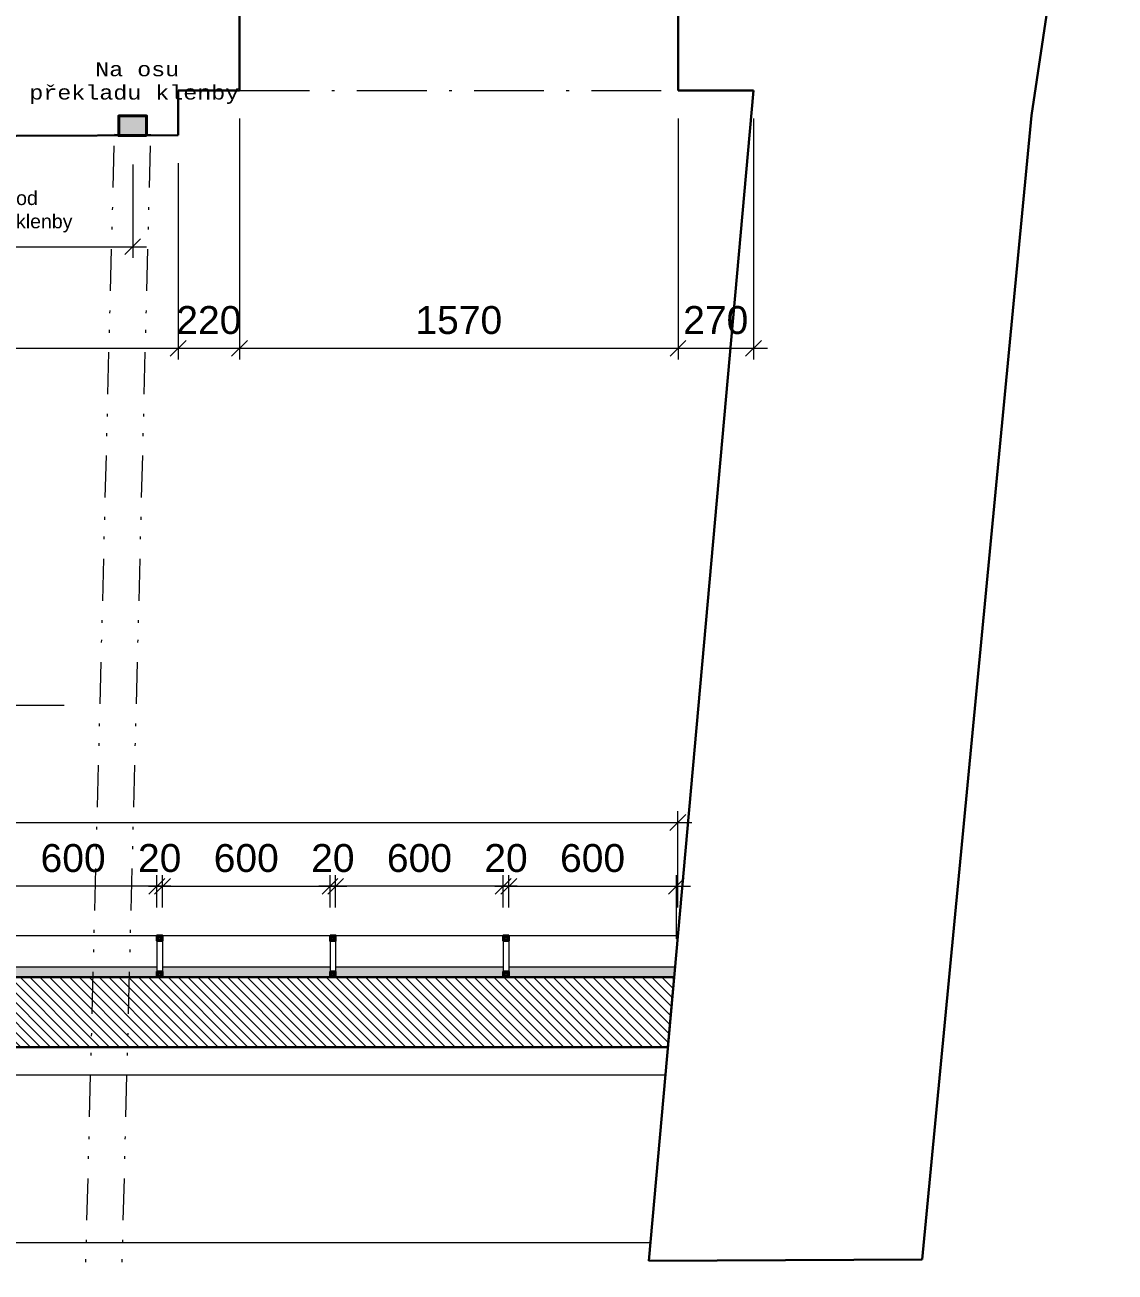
# Model space of a CAD drawing. Header units: millimetres. Extents: x -934 to 41066, y -946 to 28754.
# Drawn here: x 26886 to 30789, y 8108 to 12575 of the extents above; entities that cross this region are included whole.
import ezdxf

# ---------------------------------------------------------------- set-up
doc = ezdxf.new("R2010")
doc.units = ezdxf.units.MM
for name, pattern in [('dvojčerchovaná 3', [370, 150, -70, 10, -60, 10, -70]), ('čerchovaná 4', [420, 250, -80, 10, -80]), ('čárka 4', [240, 150, -90])]:
    doc.linetypes.add(name, pattern=pattern)
for name, color, linetype, lineweight in [('A_popis.exterdoprava_Pero_č.__15', 7, 'Continuous', 13), ('A_strechy.kce_Pero_č.__1', 7, 'Continuous', 5), ('A_zdi.kce_Pero_č.__1', 7, 'Continuous', 30), ('bar', 1, 'Continuous', 18), ('bouraní kce', 1, 'čárka 4', 40), ('C_popisky_Pero_č.__2', 7, 'Continuous', 13), ('Dveře ArchiCADu_Pero_č.__2', 7, 'Continuous', 13), ('Kce', 7, 'Continuous', 13), ('koty niky', 1, 'Continuous', 13), ('pohled', 135, 'Continuous', 18), ('police', 252, 'Continuous', 5)]:
    doc.layers.add(name, color=color, linetype=linetype, lineweight=lineweight)
doc.styles.add('GENERATED_STYLE_2', font='Courier New.ttf')
doc.styles.get("Standard").update_dxf_attribs({"font": 'Arial.ttf'})
doc.dimstyles.new('1-50', dxfattribs={"dimtxt": 100, "dimasz": 150, "dimexe": 50, "dimexo": 500, "dimgap": 50, "dimtad": 1, "dimdec": 0, "dimtxsty": 'Standard', "dimblk": 'ARCHTICK', "dimblk1": 'ARCHTICK', "dimblk2": 'ARCHTICK', "dimcen": 2.5, "dimdle": 50, "dimclrd": 256, "dimclre": 256, "dimadec": 0, "dimazin": 0, "dimtfac": 1, "dimtdec": 0, "dimtmove": 1, "dimatfit": 3, "dimldrblk": 'ARCHTICK', "dimfxl": 1, "dimlwd": -1, "dimlwe": -1, "dimarcsym": 0})

# ---------------------------------------------------------------- blocks, each defined once
blk = doc.blocks.new('_ARCHTICK')
at = {"ltscale": 20}
for p, q in [((-0.71, -0.71), (0.71, 0.71)), ((0, 0), (0, 0))]:
    blk.add_line(p, q, dxfattribs=at)
blk = doc.blocks.new('*D372')
at = {"layer": 'Defpoints', "color": 0, "ltscale": 0.5, "transparency": 16777216}
for p in [(29223.7, 9718.5), (21742.1, 9314.1), (29223.7, 9314.1)]:
    blk.add_point(p, dxfattribs=at)
at = {"layer": 'koty niky', "ltscale": 0.5, "transparency": 16777216}
for p, q in [((21742.1, 9414.1), (21742.1, 9758.5)), ((29223.7, 9414.1), (29223.7, 9758.5)), ((21692.1, 9718.5), (29273.7, 9718.5))]:
    blk.add_line(p, q, dxfattribs=at)
at = {"layer": 'koty niky', "ltscale": 0.5, "transparency": 16777216, "xscale": 40, "yscale": 40, "zscale": 40, "rotation": 180}
blk.add_blockref('_ARCHTICK', (21742.1, 9718.5), dxfattribs=at)
at = {"layer": 'koty niky', "ltscale": 0.5, "transparency": 16777216, "xscale": 40, "yscale": 40, "zscale": 40}
blk.add_blockref('_ARCHTICK', (29223.7, 9718.5), dxfattribs=at)
at = {"layer": 'koty niky', "color": 0, "ltscale": 0.5, "transparency": 16777216, "insert": (25482.9, 9819.2), "char_height": 100, "attachment_point": 5}
blk.add_mtext('7482', dxfattribs=at)
blk = doc.blocks.new('*D314')
at = {"layer": 'Defpoints', "color": 0, "ltscale": 0.5, "transparency": 16777216}
for p in [(27434.2, 12180.5), (19908.2, 12150.2), (27434.2, 11416.8)]:
    blk.add_point(p, dxfattribs=at)
at = {"layer": 'pohled', "ltscale": 0.5, "transparency": 16777216}
for p, q in [((27434.2, 12080.5), (27434.2, 11376.8)), ((19908.2, 12050.2), (19908.2, 11376.8)), ((19858.2, 11416.8), (27484.2, 11416.8))]:
    blk.add_line(p, q, dxfattribs=at)
at = {"layer": 'pohled', "ltscale": 0.5, "transparency": 16777216, "xscale": 40, "yscale": 40, "zscale": 40, "rotation": 180}
blk.add_blockref('_ARCHTICK', (19908.2, 11416.8), dxfattribs=at)
at = {"layer": 'pohled', "ltscale": 0.5, "transparency": 16777216, "xscale": 40, "yscale": 40, "zscale": 40}
blk.add_blockref('_ARCHTICK', (27434.2, 11416.8), dxfattribs=at)
at = {"layer": 'pohled', "color": 0, "ltscale": 0.5, "transparency": 16777216, "insert": (23671.2, 11517.5), "char_height": 100, "attachment_point": 5}
blk.add_mtext('7526', dxfattribs=at)
blk = doc.blocks.new('*D253')
at = {"layer": 'Defpoints', "color": 0, "ltscale": 0.5, "transparency": 16777216}
for p in [(26758.2, 9489.7), (26758.2, 9314.1), (27358.2, 9314.1)]:
    blk.add_point(p, dxfattribs=at)
at = {"layer": 'pohled', "ltscale": 0.5, "transparency": 16777216}
for p, q in [((26758.2, 9414.1), (26758.2, 9529.7)), ((27358.2, 9414.1), (27358.2, 9529.7)), ((27408.2, 9489.7), (26708.2, 9489.7))]:
    blk.add_line(p, q, dxfattribs=at)
at = {"layer": 'pohled', "ltscale": 0.5, "transparency": 16777216, "xscale": 40, "yscale": 40, "zscale": 40, "rotation": 180}
blk.add_blockref('_ARCHTICK', (26758.2, 9489.7), dxfattribs=at)
at = {"layer": 'pohled', "ltscale": 0.5, "transparency": 16777216, "xscale": 40, "yscale": 40, "zscale": 40}
blk.add_blockref('_ARCHTICK', (27358.2, 9489.7), dxfattribs=at)
at = {"layer": 'pohled', "color": 0, "ltscale": 0.5, "transparency": 16777216, "insert": (27058.2, 9590.4), "char_height": 100, "attachment_point": 5}
blk.add_mtext('600', dxfattribs=at)
blk = doc.blocks.new('*D261')
at = {"layer": 'Defpoints', "color": 0, "ltscale": 0.5, "transparency": 16777216}
for p in [(27978.2, 9489.7), (27378.2, 9314.1), (27978.2, 9314.1)]:
    blk.add_point(p, dxfattribs=at)
at = {"layer": 'pohled', "ltscale": 0.5, "transparency": 16777216}
for p, q in [((27378.2, 9414.1), (27378.2, 9529.7)), ((27978.2, 9414.1), (27978.2, 9529.7)), ((27328.2, 9489.7), (28028.2, 9489.7))]:
    blk.add_line(p, q, dxfattribs=at)
at = {"layer": 'pohled', "ltscale": 0.5, "transparency": 16777216, "xscale": 40, "yscale": 40, "zscale": 40, "rotation": 180}
blk.add_blockref('_ARCHTICK', (27378.2, 9489.7), dxfattribs=at)
at = {"layer": 'pohled', "ltscale": 0.5, "transparency": 16777216, "xscale": 40, "yscale": 40, "zscale": 40}
blk.add_blockref('_ARCHTICK', (27978.2, 9489.7), dxfattribs=at)
at = {"layer": 'pohled', "color": 0, "ltscale": 0.5, "transparency": 16777216, "insert": (27678.2, 9590.4), "char_height": 100, "attachment_point": 5}
blk.add_mtext('600', dxfattribs=at)
blk = doc.blocks.new('*D262')
at = {"layer": 'Defpoints', "color": 0, "ltscale": 0.5, "transparency": 16777216}
for p in [(27998.2, 9489.7), (27978.2, 9314.1), (27998.2, 9314.1)]:
    blk.add_point(p, dxfattribs=at)
at = {"layer": 'pohled', "ltscale": 0.5, "transparency": 16777216}
for p, q in [((27978.2, 9414.1), (27978.2, 9529.7)), ((27998.2, 9414.1), (27998.2, 9529.7)), ((27978.2, 9489.7), (27938.2, 9489.7)), ((27978.2, 9489.7), (27998.2, 9489.7)), ((27998.2, 9489.7), (28038.2, 9489.7))]:
    blk.add_line(p, q, dxfattribs=at)
at = {"layer": 'pohled', "ltscale": 0.5, "transparency": 16777216, "xscale": 40, "yscale": 40, "zscale": 40}
blk.add_blockref('_ARCHTICK', (27978.2, 9489.7), dxfattribs=at)
at = {"layer": 'pohled', "ltscale": 0.5, "transparency": 16777216, "xscale": 40, "yscale": 40, "zscale": 40, "rotation": 180}
blk.add_blockref('_ARCHTICK', (27998.2, 9489.7), dxfattribs=at)
at = {"layer": 'pohled', "color": 0, "ltscale": 0.5, "transparency": 16777216, "insert": (27988.2, 9590.4), "char_height": 100, "attachment_point": 5}
blk.add_mtext('20', dxfattribs=at)
blk = doc.blocks.new('*D263')
at = {"layer": 'Defpoints', "color": 0, "ltscale": 0.5, "transparency": 16777216}
for p in [(28598.2, 9489.7), (28598.2, 9314.1), (28618.2, 9314.1)]:
    blk.add_point(p, dxfattribs=at)
at = {"layer": 'pohled', "ltscale": 0.5, "transparency": 16777216}
for p, q in [((28598.2, 9414.1), (28598.2, 9529.7)), ((28618.2, 9414.1), (28618.2, 9529.7)), ((28598.2, 9489.7), (28558.2, 9489.7)), ((28618.2, 9489.7), (28598.2, 9489.7)), ((28618.2, 9489.7), (28658.2, 9489.7))]:
    blk.add_line(p, q, dxfattribs=at)
at = {"layer": 'pohled', "ltscale": 0.5, "transparency": 16777216, "xscale": 40, "yscale": 40, "zscale": 40}
blk.add_blockref('_ARCHTICK', (28598.2, 9489.7), dxfattribs=at)
at = {"layer": 'pohled', "ltscale": 0.5, "transparency": 16777216, "xscale": 40, "yscale": 40, "zscale": 40, "rotation": 180}
blk.add_blockref('_ARCHTICK', (28618.2, 9489.7), dxfattribs=at)
at = {"layer": 'pohled', "color": 0, "ltscale": 0.5, "transparency": 16777216, "insert": (28608.2, 9590.4), "char_height": 100, "attachment_point": 5}
blk.add_mtext('20', dxfattribs=at)
blk = doc.blocks.new('*D264')
at = {"layer": 'Defpoints', "color": 0, "ltscale": 0.5, "transparency": 16777216}
for p in [(27998.2, 9489.7), (27998.2, 9314.1), (28598.2, 9314.1)]:
    blk.add_point(p, dxfattribs=at)
at = {"layer": 'pohled', "ltscale": 0.5, "transparency": 16777216}
for p, q in [((27998.2, 9414.1), (27998.2, 9529.7)), ((28598.2, 9414.1), (28598.2, 9529.7)), ((28648.2, 9489.7), (27948.2, 9489.7))]:
    blk.add_line(p, q, dxfattribs=at)
at = {"layer": 'pohled', "ltscale": 0.5, "transparency": 16777216, "xscale": 40, "yscale": 40, "zscale": 40, "rotation": 180}
blk.add_blockref('_ARCHTICK', (27998.2, 9489.7), dxfattribs=at)
at = {"layer": 'pohled', "ltscale": 0.5, "transparency": 16777216, "xscale": 40, "yscale": 40, "zscale": 40}
blk.add_blockref('_ARCHTICK', (28598.2, 9489.7), dxfattribs=at)
at = {"layer": 'pohled', "color": 0, "ltscale": 0.5, "transparency": 16777216, "insert": (28298.2, 9590.4), "char_height": 100, "attachment_point": 5}
blk.add_mtext('600', dxfattribs=at)
blk = doc.blocks.new('*D265')
at = {"layer": 'Defpoints', "color": 0, "ltscale": 0.5, "transparency": 16777216}
for p in [(29218.2, 9489.7), (28618.2, 9314.1), (29218.2, 9201.1)]:
    blk.add_point(p, dxfattribs=at)
at = {"layer": 'pohled', "ltscale": 0.5, "transparency": 16777216}
for p, q in [((28618.2, 9414.1), (28618.2, 9529.7)), ((29218.2, 9301.1), (29218.2, 9529.7)), ((28568.2, 9489.7), (29268.2, 9489.7))]:
    blk.add_line(p, q, dxfattribs=at)
at = {"layer": 'pohled', "ltscale": 0.5, "transparency": 16777216, "xscale": 40, "yscale": 40, "zscale": 40, "rotation": 180}
blk.add_blockref('_ARCHTICK', (28618.2, 9489.7), dxfattribs=at)
at = {"layer": 'pohled', "ltscale": 0.5, "transparency": 16777216, "xscale": 40, "yscale": 40, "zscale": 40}
blk.add_blockref('_ARCHTICK', (29218.2, 9489.7), dxfattribs=at)
at = {"layer": 'pohled', "color": 0, "ltscale": 0.5, "transparency": 16777216, "insert": (28918.2, 9590.4), "char_height": 100, "attachment_point": 5}
blk.add_mtext('600', dxfattribs=at)
blk = doc.blocks.new('*D266')
at = {"layer": 'Defpoints', "color": 0, "ltscale": 0.5, "transparency": 16777216}
for p in [(27378.2, 9489.7), (27358.2, 9314.1), (27378.2, 9314.1)]:
    blk.add_point(p, dxfattribs=at)
at = {"layer": 'pohled', "ltscale": 0.5, "transparency": 16777216}
for p, q in [((27358.2, 9414.1), (27358.2, 9529.7)), ((27378.2, 9414.1), (27378.2, 9529.7)), ((27358.2, 9489.7), (27318.2, 9489.7)), ((27358.2, 9489.7), (27378.2, 9489.7)), ((27378.2, 9489.7), (27418.2, 9489.7))]:
    blk.add_line(p, q, dxfattribs=at)
at = {"layer": 'pohled', "ltscale": 0.5, "transparency": 16777216, "xscale": 40, "yscale": 40, "zscale": 40}
blk.add_blockref('_ARCHTICK', (27358.2, 9489.7), dxfattribs=at)
at = {"layer": 'pohled', "ltscale": 0.5, "transparency": 16777216, "xscale": 40, "yscale": 40, "zscale": 40, "rotation": 180}
blk.add_blockref('_ARCHTICK', (27378.2, 9489.7), dxfattribs=at)
at = {"layer": 'pohled', "color": 0, "ltscale": 0.5, "transparency": 16777216, "insert": (27368.2, 9590.4), "char_height": 100, "attachment_point": 5}
blk.add_mtext('20', dxfattribs=at)
blk = doc.blocks.new('*D225')
at = {"layer": 'Defpoints', "color": 0, "transparency": 16777216}
for p in [(26221.9, 12174.9), (27271.5, 12174.9), (27271.5, 11780.9)]:
    blk.add_point(p, dxfattribs=at)
at = {"layer": 'koty niky', "transparency": 16777216}
for p, q in [((26221.9, 12074.9), (26221.9, 11740.9)), ((27271.5, 12074.9), (27271.5, 11740.9)), ((26171.9, 11780.9), (27321.5, 11780.9))]:
    blk.add_line(p, q, dxfattribs=at)
at = {"layer": 'koty niky', "transparency": 16777216, "xscale": 40, "yscale": 40, "zscale": 40, "rotation": 180}
blk.add_blockref('_ARCHTICK', (26221.9, 11780.9), dxfattribs=at)
at = {"layer": 'koty niky', "transparency": 16777216, "xscale": 40, "yscale": 40, "zscale": 40}
blk.add_blockref('_ARCHTICK', (27271.5, 11780.9), dxfattribs=at)
at = {"layer": 'koty niky', "color": 0, "transparency": 16777216, "insert": (26744.4, 11905.9), "char_height": 50, "attachment_point": 5}
blk.add_mtext('1/{\\Ftxt|c238;2} délky od {\\Ftxt|c238;\\P} os{\\Ftxt|c238;y překladu} klenby', dxfattribs=at)
blk = doc.blocks.new('*D355')
at = {"layer": 'Defpoints', "color": 0, "ltscale": 0.5, "transparency": 16777216}
for p in [(27654.2, 12340.2), (27434.2, 12180.5), (27654.2, 11416.8)]:
    blk.add_point(p, dxfattribs=at)
at = {"layer": 'pohled', "ltscale": 0.5, "transparency": 16777216}
for p, q in [((27654.2, 12240.2), (27654.2, 11376.8)), ((27434.2, 12080.5), (27434.2, 11376.8)), ((27384.2, 11416.8), (27704.2, 11416.8))]:
    blk.add_line(p, q, dxfattribs=at)
at = {"layer": 'pohled', "ltscale": 0.5, "transparency": 16777216, "xscale": 40, "yscale": 40, "zscale": 40, "rotation": 180}
blk.add_blockref('_ARCHTICK', (27434.2, 11416.8), dxfattribs=at)
at = {"layer": 'pohled', "ltscale": 0.5, "transparency": 16777216, "xscale": 40, "yscale": 40, "zscale": 40}
blk.add_blockref('_ARCHTICK', (27654.2, 11416.8), dxfattribs=at)
at = {"layer": 'pohled', "color": 0, "ltscale": 0.5, "transparency": 16777216, "insert": (27544.2, 11517.5), "char_height": 100, "attachment_point": 5}
blk.add_mtext('220', dxfattribs=at)
blk = doc.blocks.new('*D356')
at = {"layer": 'Defpoints', "color": 0, "ltscale": 0.5, "transparency": 16777216}
for p in [(27654.2, 12340.2), (29224.2, 12340.2), (29224.2, 11416.8)]:
    blk.add_point(p, dxfattribs=at)
at = {"layer": 'pohled', "ltscale": 0.5, "transparency": 16777216}
for p, q in [((27654.2, 12240.2), (27654.2, 11376.8)), ((29224.2, 12240.2), (29224.2, 11376.8)), ((27604.2, 11416.8), (29274.2, 11416.8))]:
    blk.add_line(p, q, dxfattribs=at)
at = {"layer": 'pohled', "ltscale": 0.5, "transparency": 16777216, "xscale": 40, "yscale": 40, "zscale": 40, "rotation": 180}
blk.add_blockref('_ARCHTICK', (27654.2, 11416.8), dxfattribs=at)
at = {"layer": 'pohled', "ltscale": 0.5, "transparency": 16777216, "xscale": 40, "yscale": 40, "zscale": 40}
blk.add_blockref('_ARCHTICK', (29224.2, 11416.8), dxfattribs=at)
at = {"layer": 'pohled', "color": 0, "ltscale": 0.5, "transparency": 16777216, "insert": (28439.2, 11517.5), "char_height": 100, "attachment_point": 5}
blk.add_mtext('1570', dxfattribs=at)
blk = doc.blocks.new('*D357')
at = {"layer": 'Defpoints', "color": 0, "ltscale": 0.5, "transparency": 16777216}
for p in [(29224.2, 12340.2), (29494.2, 12340.2), (29494.2, 11416.8)]:
    blk.add_point(p, dxfattribs=at)
at = {"layer": 'pohled', "ltscale": 0.5, "transparency": 16777216}
for p, q in [((29224.2, 12240.2), (29224.2, 11376.8)), ((29494.2, 12240.2), (29494.2, 11376.8)), ((29174.2, 11416.8), (29544.2, 11416.8))]:
    blk.add_line(p, q, dxfattribs=at)
at = {"layer": 'pohled', "ltscale": 0.5, "transparency": 16777216, "xscale": 40, "yscale": 40, "zscale": 40, "rotation": 180}
blk.add_blockref('_ARCHTICK', (29224.2, 11416.8), dxfattribs=at)
at = {"layer": 'pohled', "ltscale": 0.5, "transparency": 16777216, "xscale": 40, "yscale": 40, "zscale": 40}
blk.add_blockref('_ARCHTICK', (29494.2, 11416.8), dxfattribs=at)
at = {"layer": 'pohled', "color": 0, "ltscale": 0.5, "transparency": 16777216, "insert": (29359.2, 11517.5), "char_height": 100, "attachment_point": 5}
blk.add_mtext('270', dxfattribs=at)

msp = doc.modelspace()

# ---------------------------------------------------------------- hatches: boundary and pattern name
at = {"layer": 'bar', "ltscale": 0.5}
h = msp.add_hatch(dxfattribs=at)
h.set_pattern_fill('ANSI33', color=1, scale=200)
h.set_pattern_definition([(45, (58385.35, 169551.085), (-35.355339, 35.355339), []), (45, (58420.704, 169551.085), (-35.355339, 35.355339), [25, -12.5])])
h.paths.add_polyline_path([(30247.6, 16634.2), (30178.8, 16646.9), (30160.6, 16548.6), (30229.4, 16535.9)])
h.paths.add_polyline_path([(30021.8, 15409.2), (29953, 15417.6), (29952, 15317), (30009.5, 15309.9)])
h.paths.add_polyline_path([(29953, 15417.6), (29952.3, 15417.7), (29940.1, 15318.5), (29952, 15317)])
h.paths.add_polyline_path([(29876.9, 14267.9), (29807.4, 14276.5), (29795.2, 14177.2), (29864.7, 14168.7)])
h.paths.add_polyline_path([(27321.5, 12244.9), (27221.5, 12244.9), (27221.5, 12175.4), (27321.5, 12175.8)])
at = {"layer": 'pohled'}
h = msp.add_hatch(dxfattribs=at)
h.set_pattern_fill('ANSI31', color=1, scale=200, angle=90)
h.set_pattern_definition([(135, (-1510.298, 78802.26), (-17.6776695, -17.6776695), [])])
h.paths.add_polyline_path([(29210.5, 9164.2), (21748.2, 9164.1), (21748.2, 8914.1), (29187.1, 8914.1)])
at = {"layer": 'police'}
h = msp.add_hatch(dxfattribs=at)
h.set_pattern_fill('HONEY', color=2, scale=290)
h.set_pattern_definition([(0, (58385.35, 169551.085), (54.375, 31.393421), [36.25, -72.5]), (120, (58385.35, 169551.085), (-54.375, 31.393421), [36.25, -72.5]), (60, (58385.35, 169551.085), (1e-14, 62.786842), [-72.5, 36.25])])
h.paths.add_polyline_path([(29213.6, 9201.1), (28618.2, 9201.1), (28618.2, 9184.1), (28618.2, 9164.2), (29210.3, 9164.2)])
h.paths.add_polyline_path([(28598.2, 9201.1), (27998.2, 9201.1), (27998.2, 9184.1), (27998.2, 9164.2), (28598.2, 9164.2), (28598.2, 9184.1)])
h.paths.add_polyline_path([(27978.2, 9201.1), (27378.2, 9201.1), (27378.2, 9184.1), (27378.2, 9164.1), (27978.2, 9164.2), (27978.2, 9184.1)])
h.paths.add_polyline_path([(26738.2, 9201.1), (26138.2, 9201.1), (26138.2, 9184.1), (26138.2, 9164.1), (26738.2, 9164.1), (26738.2, 9184.1)])
h.paths.add_polyline_path([(27130.9, 9201.1), (26758.2, 9201.1), (26758.2, 9184.1), (26758.2, 9164.1), (27129.9, 9164.1)])
h.paths.add_polyline_path([(27260.9, 9201.1), (27130.9, 9201.1), (27129.9, 9164.1), (27260, 9164.1)])
h.paths.add_polyline_path([(27260.9, 9201.1), (27260, 9164.1), (27358.2, 9164.1), (27358.2, 9184.1), (27358.2, 9201.1)])
h.paths.add_polyline_path([(26118.2, 9201.1), (25518.2, 9201.1), (25518.2, 9184.1), (25518.2, 9164.1), (26118.2, 9164.1), (26118.2, 9184.1)])
h.paths.add_polyline_path([(25028, 9201.1), (24898.2, 9201.1), (24898.2, 9184.1), (24898.2, 9164.1), (25027, 9164.1)])
h.paths.add_polyline_path([(25157.9, 9201.1), (25028, 9201.1), (25027, 9164.1), (25156.8, 9164.1)])
h.paths.add_polyline_path([(25498.2, 9184.1), (25498.2, 9201.1), (25157.9, 9201.1), (25156.8, 9164.1), (25498.2, 9164.1)])
h.paths.add_polyline_path([(24878.2, 9201.1), (24278.2, 9201.1), (24278.2, 9184.1), (24278.2, 9164.1), (24878.2, 9164.1), (24878.2, 9184.1)])
h.paths.add_polyline_path([(24258.2, 9201.1), (23658.2, 9201.1), (23658.2, 9184.1), (23658.2, 9164.1), (24243.1, 9164.1), (24258.2, 9187.3)])
h.paths.add_polyline_path([(24258.2, 9184.1), (24258.2, 9187.3), (24243.1, 9164.1), (24258.2, 9164.1)], flags=17)
h.paths.add_polyline_path([(23638.2, 9201.1), (23038.2, 9201.1), (23038.2, 9184.1), (23038.2, 9164.1), (23638.2, 9164.1), (23638.2, 9184.1)])
h.paths.add_polyline_path([(22398.2, 9201.1), (21748.2, 9201.1), (21748.2, 9164.1), (22398.2, 9164.1), (22398.2, 9184.1)])
h.paths.add_polyline_path([(22800, 9201.1), (22418.2, 9201.1), (22418.2, 9184.1), (22418.2, 9164.1), (22799.1, 9164.1)])
h.paths.add_polyline_path([(22930, 9201.1), (22800, 9201.1), (22799.1, 9164.1), (22929.2, 9164.1)])
h.paths.add_polyline_path([(23018.2, 9201.1), (22930, 9201.1), (22929.2, 9164.1), (23018.2, 9164.1), (23018.2, 9184.1)])
h.paths.add_polyline_path([(20545, 9201.7), (20544, 9164.7), (21176.2, 9164.9), (21176.2, 9201.6)])

# ---------------------------------------------------------------- linework, layer by layer
at = {"layer": 'A_strechy.kce_Pero_č.__1', "color": 7, "linetype": 'dvojčerchovaná 3', "lineweight": 5}
for p, q in [((27070.3, 6814.1), (27206.5, 12182.6)), ((27200.3, 6814.1), (27336.5, 12181.1)), ((27336.5, 12181.1), (27206.5, 12182.6))]:
    msp.add_line(p, q, dxfattribs=at)
at = {"layer": 'A_zdi.kce_Pero_č.__1', "color": 7, "linetype": 'Continuous', "lineweight": 30, "flags": 128}
msp.add_lwpolyline([(30490.2, 12251.2), (30942.5, 15277.2)], dxfattribs=at)
msp.add_lwpolyline([(20291.5, 12914.7), (19905.5, 12914.7, 0.415215), (19905, 12914.2), (19907.7, 12150.2, 0.414392), (19908.2, 12149.7), (27434.2, 12180.5)], format="xyb", dxfattribs=at)
at = {"layer": 'A_zdi.kce_Pero_č.__1', "lineweight": 30}
for points in [[(27654.2, 12340.2), (27654.2, 12946.7)], [(29224.2, 12340.2), (29224.2, 12952.6)], [(27654.2, 12340.2), (27434.2, 12340.5), (27434.2, 12340.5)], [(27434.2, 12180.5), (27434.2, 12340.5)], [(29494.2, 12340.2), (29119.5, 8148.2)], [(29224.2, 12340.2), (29494.2, 12340.2)], [(30490.2, 12251.2), (30098.3, 8153.5)], [(29119.5, 8148.2), (30098.3, 8153.5)]]:
    msp.add_lwpolyline(points, dxfattribs=at)
at = {"layer": 'bouraní kce', "linetype": 'Continuous'}
msp.add_lwpolyline([(27321.5, 12179.1), (27321.5, 12249.1), (27221.5, 12249.1), (27221.5, 12179.1)], close=True, dxfattribs=at)
at = {"layer": 'C_popisky_Pero_č.__2', "color": 1, "linetype": 'Continuous', "lineweight": 13, "flags": 128}
msp.add_lwpolyline([(27026.5, 10138), (24873.1, 10138), (24144.1, 9010.9)], dxfattribs=at)
at = {"layer": 'Dveře ArchiCADu_Pero_č.__2', "color": 7, "linetype": 'čerchovaná 4', "lineweight": 13}
msp.add_line((27654.2, 12340.2), (29224.2, 12340.2), dxfattribs=at)
at = {"layer": 'Kce'}
for points in [[(21742.1, 9314.1), (29223.7, 9314.1)], [(21742.2, 9164.1), (29210.5, 9164.2)], [(21742.2, 8914.1), (29187.1, 8914.1)], [(21742.2, 8814.1), (29179, 8814.1)], [(21742.2, 8214.1), (29125.4, 8214.1)]]:
    msp.add_lwpolyline(points, dxfattribs=at)
at = {"layer": 'Kce', "color": 2}
for points in [[(26758.2, 9201.1), (27358.2, 9201.1)], [(27378.2, 9201.1), (27978.2, 9201.1)], [(27998.2, 9201.1), (28598.2, 9201.1)], [(28618.2, 9201.1), (29213.6, 9201.1)]]:
    msp.add_lwpolyline(points, dxfattribs=at)
at = {"layer": 'pohled', "lineweight": 30}
for points in [[(27378.2, 9314.1), (27378.2, 9294.1), (27358.2, 9294.1), (27358.2, 9314.1), (27378.2, 9314.1)], [(27358.2, 9314.1), (27358.2, 9294.1), (27378.2, 9294.1), (27378.2, 9314.1), (27358.2, 9314.1)], [(27978.2, 9314.1), (27978.2, 9294.1), (27998.2, 9294.1), (27998.2, 9314.1), (27978.2, 9314.1)], [(28618.2, 9314.1), (28618.2, 9294.1), (28598.2, 9294.1), (28598.2, 9314.1), (28618.2, 9314.1)], [(27378.2, 9184.1), (27378.2, 9164.1), (27358.2, 9164.1), (27358.2, 9184.1), (27378.2, 9184.1)], [(27358.2, 9184.1), (27358.2, 9164.1), (27378.2, 9164.1), (27378.2, 9184.1), (27358.2, 9184.1)], [(27978.2, 9184.1), (27978.2, 9164.1), (27998.2, 9164.1), (27998.2, 9184.1), (27978.2, 9184.1)], [(28618.2, 9184.1), (28618.2, 9164.1), (28598.2, 9164.1), (28598.2, 9184.1), (28618.2, 9184.1)]]:
    msp.add_lwpolyline(points, dxfattribs=at)
at = {"layer": 'pohled', "ltscale": 0.5}
for points in [[(27358.2, 9294.1), (27358.2, 9184.1)], [(27358.2, 9294.1), (27358.2, 9184.1)], [(27378.2, 9294.1), (27378.2, 9184.1)], [(27378.2, 9294.1), (27378.2, 9184.1)], [(27978.2, 9294.1), (27978.2, 9184.1)], [(27998.2, 9294.1), (27998.2, 9184.1)], [(28598.2, 9294.1), (28598.2, 9184.1)], [(28618.2, 9294.1), (28618.2, 9184.1)]]:
    msp.add_lwpolyline(points, dxfattribs=at)
at = {"layer": 'pohled', "lineweight": 30}
for points in [[(27373.2, 9309.1), (27373.2, 9299.1), (27363.2, 9299.1), (27363.2, 9309.1)], [(27363.2, 9309.1), (27363.2, 9299.1), (27373.2, 9299.1), (27373.2, 9309.1)], [(27983.2, 9309.1), (27983.2, 9299.1), (27993.2, 9299.1), (27993.2, 9309.1)], [(28613.2, 9309.1), (28613.2, 9299.1), (28603.2, 9299.1), (28603.2, 9309.1)], [(27373.2, 9179.1), (27373.2, 9169.1), (27363.2, 9169.1), (27363.2, 9179.1)], [(27363.2, 9179.1), (27363.2, 9169.1), (27373.2, 9169.1), (27373.2, 9179.1)], [(27983.2, 9179.1), (27983.2, 9169.1), (27993.2, 9169.1), (27993.2, 9179.1)], [(28613.2, 9179.1), (28613.2, 9169.1), (28603.2, 9169.1), (28603.2, 9179.1)]]:
    msp.add_lwpolyline(points, close=True, dxfattribs=at)
at = {"layer": 'pohled', "color": 1, "lineweight": 30, "ltscale": 0.5}
msp.add_lwpolyline([(21748.2, 9164.1), (21748.2, 8914.1), (29188, 8914.1), (29210.5, 9164.2), (21748.2, 9164.1)], dxfattribs=at)

# ---------------------------------------------------------------- texts
at = {"layer": 'A_popis.exterdoprava_Pero_č.__15', "color": 1, "linetype": 'Continuous', "lineweight": 13, "insert": (27290.8, 12292.2), "char_height": 50, "attachment_point": 7, "style": 'GENERATED_STYLE_2'}
msp.add_mtext('\\A1;\\pi-153.4188;{\\fCourier New|b0|i0|c238|p53;Na osu \\P\\pi-389.31624;překladu klenby}', dxfattribs=at)

# ---------------------------------------------------------------- dimensions: what is measured, and where the dimension line sits
at = {"layer": 'koty niky'}
dim = msp.add_linear_dim(base=(27271.5, 11780.9), p1=(26221.9, 12174.9), p2=(27271.5, 12174.9), angle=180, text='1/{\\Ftxt|c238;2} délky od {\\Ftxt|c238;\\P} os{\\Ftxt|c238;y překladu} klenby', dimstyle='1-50', override={"dimtxt": 50, "dimasz": 40, "dimexe": 40, "dimexo": 100}, dxfattribs=at)
dim.commit()
dim.dimension.update_dxf_attribs({"geometry": '*D225', "text_midpoint": (26744.4, 11780.9), "dimtype": 160})
at = {"layer": 'koty niky', "ltscale": 0.5}
dim = msp.add_linear_dim(base=(29223.7, 9718.5), p1=(21742.1, 9314.1), p2=(29223.7, 9314.1), dimstyle='1-50', override={"dimtxt": 100, "dimasz": 40, "dimexe": 40, "dimexo": 100}, dxfattribs=at)
dim.commit()
dim.dimension.update_dxf_attribs({"geometry": '*D372', "text_midpoint": (25482.9, 9819.2)})
at = {"layer": 'pohled', "ltscale": 0.5}
for base, p1, p2, override, picture, middle in [((27654.2, 11416.8), (27434.2, 12180.5), (27654.2, 12340.2), {"dimasz": 40, "dimexe": 40, "dimexo": 100}, '*D355', (27544.2, 11416.8)), ((29494.2, 11416.8), (29224.2, 12340.2), (29494.2, 12340.2), {"dimasz": 40, "dimexe": 40, "dimexo": 100}, '*D357', (29359.2, 11416.8)), ((28598.2, 9489.7), (28618.2, 9314.1), (28598.2, 9314.1), {"dimtxt": 100, "dimasz": 40, "dimexe": 40, "dimexo": 100}, '*D263', (28608.2, 9489.7))]:
    dim = msp.add_linear_dim(base=base, p1=p1, p2=p2, angle=180, dimstyle='1-50', override=override, dxfattribs=at)
    dim.commit()
    dim.dimension.update_dxf_attribs({"geometry": picture, "text_midpoint": middle, "dimtype": 160})
for base, p1, p2, override, picture, middle in [((29224.2, 11416.8), (27654.2, 12340.2), (29224.2, 12340.2), {"dimasz": 40, "dimexe": 40, "dimexo": 100}, '*D356', (28439.2, 11517.5)), ((27434.2, 11416.8), (19908.2, 12150.2), (27434.2, 12180.5), {"dimtxt": 100, "dimasz": 40, "dimexe": 40, "dimexo": 100}, '*D314', (23671.2, 11517.5)), ((26758.2, 9489.7), (27358.2, 9314.1), (26758.2, 9314.1), {"dimtxt": 100, "dimasz": 40, "dimexe": 40, "dimexo": 100}, '*D253', (27058.2, 9590.4)), ((27998.2, 9489.7), (28598.2, 9314.1), (27998.2, 9314.1), {"dimtxt": 100, "dimasz": 40, "dimexe": 40, "dimexo": 100}, '*D264', (28298.2, 9590.4))]:
    dim = msp.add_linear_dim(base=base, p1=p1, p2=p2, angle=180, dimstyle='1-50', override=override, dxfattribs=at)
    dim.commit()
    dim.dimension.update_dxf_attribs({"geometry": picture, "text_midpoint": middle})
for base, p1, p2, picture, middle in [((27378.2, 9489.7), (27358.2, 9314.1), (27378.2, 9314.1), '*D266', (27368.2, 9489.7)), ((27998.2, 9489.7), (27978.2, 9314.1), (27998.2, 9314.1), '*D262', (27988.2, 9489.7))]:
    dim = msp.add_linear_dim(base=base, p1=p1, p2=p2, dimstyle='1-50', override={"dimtxt": 100, "dimasz": 40, "dimexe": 40, "dimexo": 100}, dxfattribs=at)
    dim.commit()
    dim.dimension.update_dxf_attribs({"geometry": picture, "text_midpoint": middle, "dimtype": 160})
for base, p1, p2, picture, middle in [((27978.2, 9489.7), (27378.2, 9314.1), (27978.2, 9314.1), '*D261', (27678.2, 9590.4)), ((29218.2, 9489.7), (28618.2, 9314.1), (29218.2, 9201.1), '*D265', (28918.2, 9590.4))]:
    dim = msp.add_linear_dim(base=base, p1=p1, p2=p2, dimstyle='1-50', override={"dimtxt": 100, "dimasz": 40, "dimexe": 40, "dimexo": 100}, dxfattribs=at)
    dim.commit()
    dim.dimension.update_dxf_attribs({"geometry": picture, "text_midpoint": middle})

doc.saveas('drawing.dxf')
